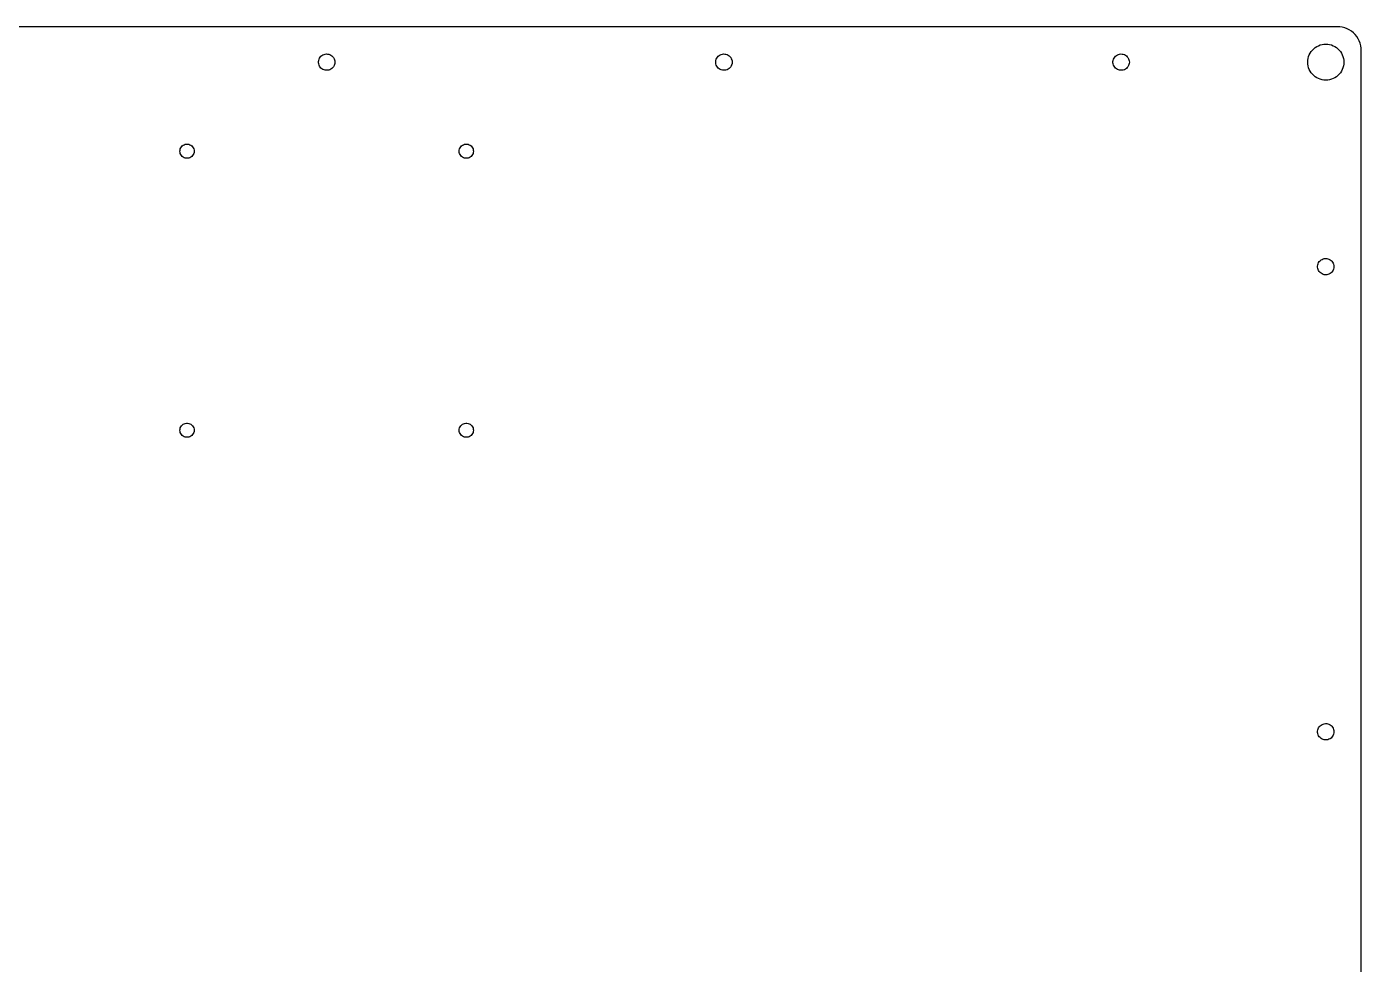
# Model space of a CAD drawing. Header units: metres. Extents: x -215 to 215, y -195 to 195.
# Drawn here: x -62.3 to 214.9, y 0 to 194.9 of the extents above; entities that cross this region are included whole.
import ezdxf

# ---------------------------------------------------------------- set-up
doc = ezdxf.new("R2010")
doc.units = ezdxf.units.M

msp = doc.modelspace()

# ---------------------------------------------------------------- linework, layer by layer
for p, q in [((209.875, 194.875), (-209.875, 194.875)), ((210.398, 194.848), (209.875, 194.875)), ((210.915, 194.766), (210.398, 194.848)), ((211.42, 194.63), (210.915, 194.766)), ((211.909, 194.443), (211.42, 194.63)), ((212.375, 194.205), (211.909, 194.443)), ((212.814, 193.92), (212.375, 194.205)), ((207.108, 191.229), (207.5, 191.25)), ((207.5, 191.25), (207.892, 191.229)), ((213.221, 193.591), (212.814, 193.92)), ((213.591, 193.221), (213.221, 193.591)), ((213.92, 192.814), (213.591, 193.221)), ((214.205, 192.375), (213.92, 192.814)), ((214.443, 191.909), (214.205, 192.375)), ((214.63, 191.42), (214.443, 191.909)), ((214.766, 190.915), (214.63, 191.42)), ((-1.48248, 188.332), (-1.34554, 188.539)), ((-1.34554, 188.539), (-1.17992, 188.724)), ((-1.17992, 188.724), (-0.98915, 188.883)), ((-0.98915, 188.883), (-0.7773, 189.012)), ((-0.7773, 189.012), (-0.54889, 189.109)), ((-0.54889, 189.109), (-0.30878, 189.172)), ((-0.30878, 189.172), (-0.06207, 189.199)), ((-0.06207, 189.199), (0.18593, 189.19)), ((0.18593, 189.19), (0.42998, 189.145)), ((0.42998, 189.145), (0.66487, 189.065)), ((0.66487, 189.065), (0.88559, 188.951)), ((0.88559, 188.951), (1.08743, 188.807)), ((1.08743, 188.807), (1.2661, 188.634)), ((1.2661, 188.634), (1.41779, 188.438)), ((81.0175, 188.332), (81.1544, 188.539)), ((81.1544, 188.539), (81.3201, 188.724)), ((81.3201, 188.724), (81.5108, 188.883)), ((81.5108, 188.883), (81.7227, 189.012)), ((81.7227, 189.012), (81.9511, 189.109)), ((81.9511, 189.109), (82.1912, 189.172)), ((82.1912, 189.172), (82.4379, 189.199)), ((82.4379, 189.199), (82.6859, 189.19)), ((82.6859, 189.19), (82.93, 189.145)), ((82.93, 189.145), (83.1649, 189.065)), ((83.1649, 189.065), (83.3856, 188.951)), ((83.3856, 188.951), (83.5874, 188.807)), ((83.5874, 188.807), (83.7661, 188.634)), ((83.7661, 188.634), (83.9178, 188.438)), ((163.518, 188.332), (163.654, 188.539)), ((163.654, 188.539), (163.82, 188.724)), ((163.82, 188.724), (164.011, 188.883)), ((164.011, 188.883), (164.223, 189.012)), ((164.223, 189.012), (164.451, 189.109)), ((164.451, 189.109), (164.691, 189.172)), ((164.691, 189.172), (164.938, 189.199)), ((164.938, 189.199), (165.186, 189.19)), ((165.186, 189.19), (165.43, 189.145)), ((165.43, 189.145), (165.665, 189.065)), ((165.665, 189.065), (165.886, 188.951)), ((165.886, 188.951), (166.087, 188.807)), ((166.087, 188.807), (166.266, 188.634)), ((166.266, 188.634), (166.418, 188.438)), ((203.832, 188.28), (203.934, 188.659)), ((203.934, 188.659), (204.074, 189.025)), ((204.074, 189.025), (204.252, 189.375)), ((204.252, 189.375), (204.466, 189.704)), ((204.466, 189.704), (204.713, 190.009)), ((204.713, 190.009), (204.991, 190.287)), ((204.991, 190.287), (205.296, 190.534)), ((205.296, 190.534), (205.625, 190.748)), ((205.625, 190.748), (205.975, 190.926)), ((205.975, 190.926), (206.341, 191.066)), ((206.341, 191.066), (206.72, 191.168)), ((206.72, 191.168), (207.108, 191.229)), ((207.892, 191.229), (208.28, 191.168)), ((208.28, 191.168), (208.659, 191.066)), ((208.659, 191.066), (209.025, 190.926)), ((209.025, 190.926), (209.375, 190.748)), ((209.375, 190.748), (209.704, 190.534)), ((209.704, 190.534), (210.009, 190.287)), ((210.009, 190.287), (210.287, 190.009)), ((210.287, 190.009), (210.534, 189.704)), ((210.534, 189.704), (210.748, 189.375)), ((210.748, 189.375), (210.926, 189.025)), ((210.926, 189.025), (211.066, 188.659)), ((211.066, 188.659), (211.168, 188.28)), ((214.848, 190.398), (214.766, 190.915)), ((214.875, 189.875), (214.848, 190.398)), ((214.875, -189.875), (214.875, 189.875)), ((-1.69545, 187.624), (-1.65932, 187.87)), ((-1.69545, 187.376), (-1.69545, 187.624)), ((-1.65932, 187.13), (-1.69545, 187.376)), ((-1.65932, 187.87), (-1.58781, 188.107)), ((-1.58781, 186.893), (-1.65932, 187.13)), ((-1.58781, 188.107), (-1.48248, 188.332)), ((-1.48248, 186.668), (-1.58781, 186.893)), ((-1.34554, 186.461), (-1.48248, 186.668)), ((-1.17992, 186.276), (-1.34554, 186.461)), ((-0.98915, 186.117), (-1.17992, 186.276)), ((-0.7773, 185.988), (-0.98915, 186.117)), ((-0.54889, 185.891), (-0.7773, 185.988)), ((-0.30878, 185.828), (-0.54889, 185.891)), ((-0.06207, 185.801), (-0.30878, 185.828)), ((0.18593, 185.81), (-0.06207, 185.801)), ((0.42998, 185.855), (0.18593, 185.81)), ((0.66487, 185.935), (0.42998, 185.855)), ((0.88559, 186.049), (0.66487, 185.935)), ((1.08743, 186.193), (0.88559, 186.049)), ((1.2661, 186.366), (1.08743, 186.193)), ((1.41779, 186.562), (1.2661, 186.366)), ((1.41779, 188.438), (1.53926, 188.222)), ((1.53926, 186.778), (1.41779, 186.562)), ((1.53926, 188.222), (1.62791, 187.99)), ((1.62791, 187.01), (1.53926, 186.778)), ((1.62791, 187.99), (1.68187, 187.748)), ((1.68187, 187.252), (1.62791, 187.01)), ((1.68187, 187.748), (1.7, 187.5)), ((1.7, 187.5), (1.68187, 187.252)), ((80.8045, 187.624), (80.8407, 187.87)), ((80.8045, 187.376), (80.8045, 187.624)), ((80.8407, 187.13), (80.8045, 187.376)), ((80.8407, 187.87), (80.9122, 188.107)), ((80.9122, 186.893), (80.8407, 187.13)), ((80.9122, 188.107), (81.0175, 188.332)), ((81.0175, 186.668), (80.9122, 186.893)), ((81.1544, 186.461), (81.0175, 186.668)), ((81.3201, 186.276), (81.1544, 186.461)), ((81.5108, 186.117), (81.3201, 186.276)), ((81.7227, 185.988), (81.5108, 186.117)), ((81.9511, 185.891), (81.7227, 185.988)), ((82.1912, 185.828), (81.9511, 185.891)), ((82.4379, 185.801), (82.1912, 185.828)), ((82.6859, 185.81), (82.4379, 185.801)), ((82.93, 185.855), (82.6859, 185.81)), ((83.1649, 185.935), (82.93, 185.855)), ((83.3856, 186.049), (83.1649, 185.935)), ((83.5874, 186.193), (83.3856, 186.049)), ((83.7661, 186.366), (83.5874, 186.193)), ((83.9178, 186.562), (83.7661, 186.366)), ((83.9178, 188.438), (84.0393, 188.222)), ((84.0393, 186.778), (83.9178, 186.562)), ((84.0393, 188.222), (84.1279, 187.99)), ((84.1279, 187.01), (84.0393, 186.778)), ((84.1279, 187.99), (84.1819, 187.748)), ((84.1819, 187.252), (84.1279, 187.01)), ((84.1819, 187.748), (84.2, 187.5)), ((84.2, 187.5), (84.1819, 187.252)), ((163.305, 187.624), (163.341, 187.87)), ((163.305, 187.376), (163.305, 187.624)), ((163.341, 187.13), (163.305, 187.376)), ((163.341, 187.87), (163.412, 188.107)), ((163.412, 186.893), (163.341, 187.13)), ((163.412, 188.107), (163.518, 188.332)), ((163.518, 186.668), (163.412, 186.893)), ((163.654, 186.461), (163.518, 186.668)), ((163.82, 186.276), (163.654, 186.461)), ((164.011, 186.117), (163.82, 186.276)), ((164.223, 185.988), (164.011, 186.117)), ((164.451, 185.891), (164.223, 185.988)), ((164.691, 185.828), (164.451, 185.891)), ((164.938, 185.801), (164.691, 185.828)), ((165.186, 185.81), (164.938, 185.801)), ((165.43, 185.855), (165.186, 185.81)), ((165.665, 185.935), (165.43, 185.855)), ((165.886, 186.049), (165.665, 185.935)), ((166.087, 186.193), (165.886, 186.049)), ((166.266, 186.366), (166.087, 186.193)), ((166.418, 186.562), (166.266, 186.366)), ((166.418, 188.438), (166.539, 188.222)), ((166.539, 186.778), (166.418, 186.562)), ((166.539, 188.222), (166.628, 187.99)), ((166.628, 187.01), (166.539, 186.778)), ((166.628, 187.99), (166.682, 187.748)), ((166.682, 187.252), (166.628, 187.01)), ((166.682, 187.748), (166.7, 187.5)), ((166.7, 187.5), (166.682, 187.252)), ((203.75, 187.5), (203.771, 187.892)), ((203.771, 187.108), (203.75, 187.5)), ((203.771, 187.892), (203.832, 188.28)), ((203.832, 186.72), (203.771, 187.108)), ((203.934, 186.341), (203.832, 186.72)), ((204.074, 185.975), (203.934, 186.341)), ((204.252, 185.625), (204.074, 185.975)), ((210.926, 185.975), (210.748, 185.625)), ((211.066, 186.341), (210.926, 185.975)), ((211.168, 186.72), (211.066, 186.341)), ((211.168, 188.28), (211.229, 187.892)), ((211.229, 187.108), (211.168, 186.72)), ((211.229, 187.892), (211.25, 187.5)), ((211.25, 187.5), (211.229, 187.108)), ((204.466, 185.296), (204.252, 185.625)), ((204.713, 184.991), (204.466, 185.296)), ((204.991, 184.713), (204.713, 184.991)), ((205.296, 184.466), (204.991, 184.713)), ((205.625, 184.252), (205.296, 184.466)), ((205.975, 184.074), (205.625, 184.252)), ((206.341, 183.934), (205.975, 184.074)), ((206.72, 183.832), (206.341, 183.934)), ((207.108, 183.771), (206.72, 183.832)), ((207.5, 183.75), (207.108, 183.771)), ((207.892, 183.771), (207.5, 183.75)), ((208.28, 183.832), (207.892, 183.771)), ((208.659, 183.934), (208.28, 183.832)), ((209.025, 184.074), (208.659, 183.934)), ((209.375, 184.252), (209.025, 184.074)), ((209.704, 184.466), (209.375, 184.252)), ((210.009, 184.713), (209.704, 184.466)), ((210.287, 184.991), (210.009, 184.713)), ((210.534, 185.296), (210.287, 184.991)), ((210.748, 185.625), (210.534, 185.296)), ((-30.475, 169), (-30.4549, 169.243)), ((-30.4549, 169.243), (-30.3951, 169.479)), ((-30.3951, 169.479), (-30.2972, 169.702)), ((-30.2972, 169.702), (-30.164, 169.906)), ((-30.164, 169.906), (-29.999, 170.085)), ((-29.999, 170.085), (-29.8067, 170.235)), ((-29.8067, 170.235), (-29.5925, 170.351)), ((-29.5925, 170.351), (-29.3621, 170.43)), ((-29.3621, 170.43), (-29.1218, 170.47)), ((-29.1218, 170.47), (-28.8782, 170.47)), ((-28.8782, 170.47), (-28.6379, 170.43)), ((-28.6379, 170.43), (-28.4075, 170.351)), ((-28.4075, 170.351), (-28.1932, 170.235)), ((-28.1932, 170.235), (-28.001, 170.085)), ((-28.001, 170.085), (-27.836, 169.906)), ((-27.836, 169.906), (-27.7028, 169.702)), ((-27.7028, 169.702), (-27.6049, 169.479)), ((-27.6049, 169.479), (-27.5451, 169.243)), ((-27.5451, 169.243), (-27.525, 169)), ((27.525, 169), (27.5451, 169.243)), ((27.5451, 169.243), (27.6049, 169.479)), ((27.6049, 169.479), (27.7028, 169.702)), ((27.7028, 169.702), (27.836, 169.906)), ((27.836, 169.906), (28.001, 170.085)), ((28.001, 170.085), (28.1932, 170.235)), ((28.1932, 170.235), (28.4075, 170.351)), ((28.4075, 170.351), (28.6379, 170.43)), ((28.6379, 170.43), (28.8782, 170.47)), ((28.8782, 170.47), (29.1218, 170.47)), ((29.1218, 170.47), (29.3621, 170.43)), ((29.3621, 170.43), (29.5925, 170.351)), ((29.5925, 170.351), (29.8067, 170.235)), ((29.8067, 170.235), (29.999, 170.085)), ((29.999, 170.085), (30.164, 169.906)), ((30.164, 169.906), (30.2972, 169.702)), ((30.2972, 169.702), (30.3951, 169.479)), ((30.3951, 169.479), (30.4549, 169.243)), ((30.4549, 169.243), (30.475, 169)), ((-30.4549, 168.757), (-30.475, 169)), ((-30.3951, 168.521), (-30.4549, 168.757)), ((-30.2972, 168.298), (-30.3951, 168.521)), ((-30.164, 168.094), (-30.2972, 168.298)), ((-29.999, 167.915), (-30.164, 168.094)), ((-29.8067, 167.765), (-29.999, 167.915)), ((-29.5925, 167.649), (-29.8067, 167.765)), ((-29.3621, 167.57), (-29.5925, 167.649)), ((-29.1218, 167.53), (-29.3621, 167.57)), ((-28.8782, 167.53), (-29.1218, 167.53)), ((-28.6379, 167.57), (-28.8782, 167.53)), ((-28.4075, 167.649), (-28.6379, 167.57)), ((-28.1932, 167.765), (-28.4075, 167.649)), ((-28.001, 167.915), (-28.1932, 167.765)), ((-27.836, 168.094), (-28.001, 167.915)), ((-27.7028, 168.298), (-27.836, 168.094)), ((-27.6049, 168.521), (-27.7028, 168.298)), ((-27.5451, 168.757), (-27.6049, 168.521)), ((-27.525, 169), (-27.5451, 168.757)), ((27.5451, 168.757), (27.525, 169)), ((27.6049, 168.521), (27.5451, 168.757)), ((27.7028, 168.298), (27.6049, 168.521)), ((27.836, 168.094), (27.7028, 168.298)), ((28.001, 167.915), (27.836, 168.094)), ((28.1932, 167.765), (28.001, 167.915)), ((28.4075, 167.649), (28.1932, 167.765)), ((28.6379, 167.57), (28.4075, 167.649)), ((28.8782, 167.53), (28.6379, 167.57)), ((29.1218, 167.53), (28.8782, 167.53)), ((29.3621, 167.57), (29.1218, 167.53)), ((29.5925, 167.649), (29.3621, 167.57)), ((29.8067, 167.765), (29.5925, 167.649)), ((29.999, 167.915), (29.8067, 167.765)), ((30.164, 168.094), (29.999, 167.915)), ((30.2972, 168.298), (30.164, 168.094)), ((30.3951, 168.521), (30.2972, 168.298)), ((30.4549, 168.757), (30.3951, 168.521)), ((30.475, 169), (30.4549, 168.757)), ((205.805, 145.124), (205.841, 145.37)), ((205.805, 144.876), (205.805, 145.124)), ((205.841, 144.63), (205.805, 144.876)), ((205.841, 145.37), (205.912, 145.607)), ((205.912, 144.393), (205.841, 144.63)), ((205.912, 145.607), (206.018, 145.832)), ((206.018, 144.168), (205.912, 144.393)), ((206.018, 145.832), (206.154, 146.039)), ((206.154, 143.961), (206.018, 144.168)), ((206.154, 146.039), (206.32, 146.224)), ((206.32, 146.224), (206.511, 146.383)), ((206.511, 146.383), (206.723, 146.512)), ((206.723, 146.512), (206.951, 146.609)), ((206.951, 146.609), (207.191, 146.672)), ((207.191, 146.672), (207.438, 146.699)), ((207.438, 146.699), (207.686, 146.69)), ((207.686, 146.69), (207.93, 146.645)), ((207.93, 146.645), (208.165, 146.565)), ((208.165, 146.565), (208.386, 146.451)), ((208.386, 146.451), (208.587, 146.307)), ((208.587, 146.307), (208.766, 146.134)), ((208.766, 146.134), (208.918, 145.938)), ((208.918, 145.938), (209.039, 145.722)), ((209.039, 144.278), (208.918, 144.062)), ((209.039, 145.722), (209.128, 145.49)), ((209.128, 144.51), (209.039, 144.278)), ((209.128, 145.49), (209.182, 145.248)), ((209.182, 144.752), (209.128, 144.51)), ((209.182, 145.248), (209.2, 145)), ((209.2, 145), (209.182, 144.752)), ((206.32, 143.776), (206.154, 143.961)), ((206.511, 143.617), (206.32, 143.776)), ((206.723, 143.488), (206.511, 143.617)), ((206.951, 143.391), (206.723, 143.488)), ((207.191, 143.328), (206.951, 143.391)), ((207.438, 143.301), (207.191, 143.328)), ((207.686, 143.31), (207.438, 143.301)), ((207.93, 143.355), (207.686, 143.31)), ((208.165, 143.435), (207.93, 143.355)), ((208.386, 143.549), (208.165, 143.435)), ((208.587, 143.693), (208.386, 143.549)), ((208.766, 143.866), (208.587, 143.693)), ((208.918, 144.062), (208.766, 143.866)), ((-30.475, 111), (-30.4549, 111.243)), ((-30.4549, 110.757), (-30.475, 111)), ((-30.4549, 111.243), (-30.3951, 111.479)), ((-30.3951, 111.479), (-30.2972, 111.702)), ((-30.2972, 111.702), (-30.164, 111.906)), ((-30.164, 111.906), (-29.999, 112.085)), ((-29.999, 112.085), (-29.8067, 112.235)), ((-29.8067, 112.235), (-29.5925, 112.351)), ((-29.5925, 112.351), (-29.3621, 112.43)), ((-29.3621, 112.43), (-29.1218, 112.47)), ((-29.1218, 112.47), (-28.8782, 112.47)), ((-28.8782, 112.47), (-28.6379, 112.43)), ((-28.6379, 112.43), (-28.4075, 112.351)), ((-28.4075, 112.351), (-28.1932, 112.235)), ((-28.1932, 112.235), (-28.001, 112.085)), ((-28.001, 112.085), (-27.836, 111.906)), ((-27.836, 111.906), (-27.7028, 111.702)), ((-27.7028, 111.702), (-27.6049, 111.479)), ((-27.6049, 111.479), (-27.5451, 111.243)), ((-27.5451, 111.243), (-27.525, 111)), ((-27.525, 111), (-27.5451, 110.757)), ((27.525, 111), (27.5451, 111.243)), ((27.5451, 110.757), (27.525, 111)), ((27.5451, 111.243), (27.6049, 111.479)), ((27.6049, 111.479), (27.7028, 111.702)), ((27.7028, 111.702), (27.836, 111.906)), ((27.836, 111.906), (28.001, 112.085)), ((28.001, 112.085), (28.1932, 112.235)), ((28.1932, 112.235), (28.4075, 112.351)), ((28.4075, 112.351), (28.6379, 112.43)), ((28.6379, 112.43), (28.8782, 112.47)), ((28.8782, 112.47), (29.1218, 112.47)), ((29.1218, 112.47), (29.3621, 112.43)), ((29.3621, 112.43), (29.5925, 112.351)), ((29.5925, 112.351), (29.8067, 112.235)), ((29.8067, 112.235), (29.999, 112.085)), ((29.999, 112.085), (30.164, 111.906)), ((30.164, 111.906), (30.2972, 111.702)), ((30.2972, 111.702), (30.3951, 111.479)), ((30.3951, 111.479), (30.4549, 111.243)), ((30.4549, 111.243), (30.475, 111)), ((30.475, 111), (30.4549, 110.757)), ((-30.3951, 110.521), (-30.4549, 110.757)), ((-30.2972, 110.298), (-30.3951, 110.521)), ((-30.164, 110.094), (-30.2972, 110.298)), ((-29.999, 109.915), (-30.164, 110.094)), ((-29.8067, 109.765), (-29.999, 109.915)), ((-29.5925, 109.649), (-29.8067, 109.765)), ((-29.3621, 109.57), (-29.5925, 109.649)), ((-29.1218, 109.53), (-29.3621, 109.57)), ((-28.8782, 109.53), (-29.1218, 109.53)), ((-28.6379, 109.57), (-28.8782, 109.53)), ((-28.4075, 109.649), (-28.6379, 109.57)), ((-28.1932, 109.765), (-28.4075, 109.649)), ((-28.001, 109.915), (-28.1932, 109.765)), ((-27.836, 110.094), (-28.001, 109.915)), ((-27.7028, 110.298), (-27.836, 110.094)), ((-27.6049, 110.521), (-27.7028, 110.298)), ((-27.5451, 110.757), (-27.6049, 110.521)), ((27.6049, 110.521), (27.5451, 110.757)), ((27.7028, 110.298), (27.6049, 110.521)), ((27.836, 110.094), (27.7028, 110.298)), ((28.001, 109.915), (27.836, 110.094)), ((28.1932, 109.765), (28.001, 109.915)), ((28.4075, 109.649), (28.1932, 109.765)), ((28.6379, 109.57), (28.4075, 109.649)), ((28.8782, 109.53), (28.6379, 109.57)), ((29.1218, 109.53), (28.8782, 109.53)), ((29.3621, 109.57), (29.1218, 109.53)), ((29.5925, 109.649), (29.3621, 109.57)), ((29.8067, 109.765), (29.5925, 109.649)), ((29.999, 109.915), (29.8067, 109.765)), ((30.164, 110.094), (29.999, 109.915)), ((30.2972, 110.298), (30.164, 110.094)), ((30.3951, 110.521), (30.2972, 110.298)), ((30.4549, 110.757), (30.3951, 110.521)), ((206.723, 49.8452), (206.951, 49.9423)), ((206.951, 49.9423), (207.191, 50.0051)), ((207.191, 50.0051), (207.438, 50.0322)), ((207.438, 50.0322), (207.686, 50.0231)), ((207.686, 50.0231), (207.93, 49.978)), ((207.93, 49.978), (208.165, 49.8979)), ((208.165, 49.8979), (208.386, 49.7844)), ((205.805, 48.4574), (205.841, 48.703)), ((205.805, 48.2092), (205.805, 48.4574)), ((205.841, 47.9637), (205.805, 48.2092)), ((205.841, 48.703), (205.912, 48.9406)), ((205.912, 47.726), (205.841, 47.9637)), ((205.912, 48.9406), (206.018, 49.1653)), ((206.018, 47.5013), (205.912, 47.726)), ((206.018, 49.1653), (206.154, 49.3723)), ((206.154, 47.2943), (206.018, 47.5013)), ((206.154, 49.3723), (206.32, 49.5572)), ((206.32, 47.1095), (206.154, 47.2943)), ((206.32, 49.5572), (206.511, 49.7159)), ((206.511, 49.7159), (206.723, 49.8452)), ((208.386, 49.7844), (208.587, 49.64)), ((208.587, 49.64), (208.766, 49.4678)), ((208.766, 47.1989), (208.587, 47.0266)), ((208.766, 49.4678), (208.918, 49.2713)), ((208.918, 47.3953), (208.766, 47.1989)), ((208.918, 49.2713), (209.039, 49.0549)), ((209.039, 47.6118), (208.918, 47.3953)), ((209.039, 49.0549), (209.128, 48.8231)), ((209.128, 47.8436), (209.039, 47.6118)), ((209.128, 48.8231), (209.182, 48.5809)), ((209.182, 48.0858), (209.128, 47.8436)), ((209.182, 48.5809), (209.2, 48.3333)), ((209.2, 48.3333), (209.182, 48.0858)), ((206.511, 46.9507), (206.32, 47.1095)), ((206.723, 46.8214), (206.511, 46.9507)), ((206.951, 46.7244), (206.723, 46.8214)), ((207.191, 46.6616), (206.951, 46.7244)), ((207.438, 46.6345), (207.191, 46.6616)), ((207.686, 46.6435), (207.438, 46.6345)), ((207.93, 46.6886), (207.686, 46.6435)), ((208.165, 46.7687), (207.93, 46.6886)), ((208.386, 46.8822), (208.165, 46.7687)), ((208.587, 47.0266), (208.386, 46.8822))]:
    msp.add_line(p, q)

doc.saveas('drawing.dxf')
